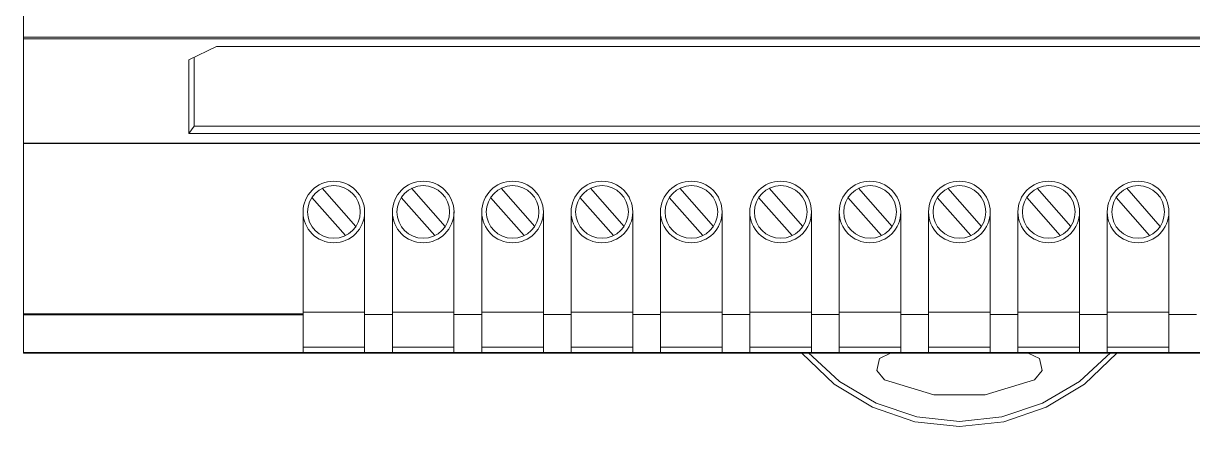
# Model space of a CAD drawing. Extents: x 315347 to 315947, y 326878 to 327778.
# Drawn here: x 315444.7 to 315512.1, y 327164.3 to 327187.6 of the extents above; entities that cross this region are included whole.
import ezdxf

# ---------------------------------------------------------------- set-up
doc = ezdxf.new("R2010")
doc.units = 0
doc.header["$MEASUREMENT"] = 0

# ---------------------------------------------------------------- blocks, each defined once
blk = doc.blocks.new('Manufacturer光辉PartName电源监控Series宽度108ShellFrameLimitingCurrentRemarkPartTypeMinCurrent0MaxCurrent0PolesMinPower0MaxPower0LibType2DelFlgfalseUpdateDate')
at = {"color": 0, "lineweight": 0, "transparency": 33554687}
blk.add_lwpolyline([(-54, 45), (54, 45), (54, -45), (-54, -45)], close=True, dxfattribs=at)
for points in [[(-54, -26.752), (54, -26.752)], [(-54, -26.842), (54, -26.842)], [(-44.453, -28.066), (-42.85, -27.297)], [(-42.85, -27.297), (44.453, -27.297)], [(-44.453, -32.308), (-44.453, -28.066)], [(-44.148, -31.897), (-44.148, -27.914)], [(-44.148, -31.897), (-44.453, -32.308)], [(44.453, -32.308), (-44.453, -32.308)], [(44.149, -31.897), (-44.148, -31.897)], [(54, -32.879), (-54, -32.879)], [(54, -32.889), (-54, -32.889)], [(-34.813, -37.676), (-36.755, -35.479)], [(-29.658, -37.676), (-31.6, -35.479)], [(-24.502, -37.676), (-26.444, -35.479)], [(-19.347, -37.676), (-21.289, -35.479)], [(-14.191, -37.676), (-16.125, -35.479)], [(-9.036, -37.676), (-10.969, -35.479)], [(-3.88, -37.676), (-5.814, -35.479)], [(1.275, -37.676), (-0.658, -35.479)], [(6.431, -37.676), (4.497, -35.479)], [(11.586, -37.676), (9.653, -35.479)], [(-37.364, -36.015), (-35.422, -38.212)], [(-32.208, -36.015), (-30.266, -38.212)], [(-27.053, -36.015), (-25.111, -38.212)], [(-21.897, -36.015), (-19.955, -38.212)], [(-16.742, -36.015), (-14.8, -38.212)], [(-11.586, -36.015), (-9.644, -38.212)], [(-6.431, -36.015), (-4.489, -38.212)], [(-1.275, -36.015), (0.667, -38.212)], [(3.889, -36.015), (5.822, -38.212)], [(9.044, -36.015), (10.978, -38.212)], [(-37.866, -44.956), (-37.866, -36.845)], [(-34.312, -44.956), (-34.312, -36.845)], [(-32.71, -44.956), (-32.71, -36.845)], [(-29.157, -44.956), (-29.157, -36.845)], [(-27.555, -44.956), (-27.555, -36.845)], [(-24.001, -44.956), (-24.001, -36.845)], [(-22.399, -44.956), (-22.399, -36.845)], [(-18.846, -44.956), (-18.846, -36.845)], [(-17.244, -44.956), (-17.244, -36.845)], [(-13.69, -44.956), (-13.69, -36.845)], [(-12.088, -44.956), (-12.088, -36.845)], [(-8.534, -44.956), (-8.534, -36.845)], [(-6.933, -44.956), (-6.933, -36.845)], [(-3.378, -44.956), (-3.378, -36.845)], [(-1.777, -44.956), (-1.777, -36.845)], [(1.777, -44.956), (1.777, -36.845)], [(3.378, -44.956), (3.378, -36.845)], [(6.933, -44.956), (6.933, -36.845)], [(8.534, -44.956), (8.534, -36.845)], [(12.088, -44.956), (12.088, -36.845)], [(-54, -42.723), (-37.866, -42.723)], [(-54, -42.794), (-37.866, -42.794)], [(-37.866, -42.633), (-34.312, -42.633)], [(-32.71, -42.767), (-34.312, -42.767)], [(-32.71, -42.633), (-29.157, -42.633)], [(-27.555, -42.767), (-29.157, -42.767)], [(-27.555, -42.633), (-24.001, -42.633)], [(-22.399, -42.767), (-24.001, -42.767)], [(-22.399, -42.633), (-18.846, -42.633)], [(-17.244, -42.767), (-18.846, -42.767)], [(-17.244, -42.633), (-13.69, -42.633)], [(-12.088, -42.767), (-13.69, -42.767)], [(-12.088, -42.633), (-8.534, -42.633)], [(-6.933, -42.767), (-8.534, -42.767)], [(-6.933, -42.633), (-3.378, -42.633)], [(-1.777, -42.767), (-3.378, -42.767)], [(-1.777, -42.633), (1.777, -42.633)], [(3.378, -42.767), (1.777, -42.767)], [(3.378, -42.633), (6.933, -42.633)], [(8.534, -42.767), (6.933, -42.767)], [(8.534, -42.633), (12.088, -42.633)], [(13.691, -42.767), (12.088, -42.767)], [(-54, -44.956), (54, -44.956)], [(-37.866, -44.652), (-34.312, -44.652)], [(-32.71, -44.652), (-29.157, -44.652)], [(-27.555, -44.652), (-24.001, -44.652)], [(-22.399, -44.652), (-18.846, -44.652)], [(-17.244, -44.652), (-13.69, -44.652)], [(-12.088, -44.652), (-8.534, -44.652)], [(-9.08, -45), (-9.08, -44.956)], [(-9.08, -45), (-7.218, -46.787), (-5.007, -48.126), (-2.565, -48.957), (0.004, -49.243), (2.573, -48.957), (5.017, -48.126), (7.218, -46.787), (9.09, -45)], [(-8.722, -44.956), (-6.914, -46.635), (-4.793, -47.894), (-2.457, -48.671), (0.004, -48.939), (2.457, -48.671), (4.802, -47.894), (6.923, -46.635), (8.732, -44.956)], [(-6.933, -44.652), (-3.378, -44.652)], [(-3.979, -45), (-4.614, -45.313), (-4.766, -46.001), (-4.327, -46.545)], [(3.979, -45), (-3.979, -45)], [(-1.777, -44.652), (1.777, -44.652)], [(3.378, -44.652), (6.933, -44.652)], [(4.328, -46.545), (4.775, -46.001), (4.623, -45.313), (3.979, -45)], [(8.534, -44.652), (12.088, -44.652)], [(9.09, -44.956), (9.09, -45)], [(-4.327, -46.545), (-1.481, -47.412), (1.491, -47.412), (4.328, -46.545)]]:
    blk.add_lwpolyline(points, dxfattribs=at)
for centre, radius in [((-36.089, -36.846), 1.777), ((-30.933, -36.846), 1.777), ((-25.778, -36.846), 1.777), ((-20.622, -36.846), 1.777), ((-15.467, -36.846), 1.777), ((-10.311, -36.846), 1.777), ((-5.156, -36.846), 1.777), ((0, -36.846), 1.777), ((5.156, -36.846), 1.777), ((10.311, -36.846), 1.777), ((-36.084, -36.846), 1.52), ((-30.928, -36.846), 1.52), ((-25.773, -36.846), 1.52), ((-20.617, -36.846), 1.52), ((-15.462, -36.846), 1.52), ((-10.306, -36.846), 1.52), ((-5.151, -36.846), 1.52), ((0.005, -36.846), 1.52), ((5.16, -36.846), 1.52), ((10.316, -36.846), 1.52)]:
    blk.add_circle(centre, radius, dxfattribs=at)

msp = doc.modelspace()

# ---------------------------------------------------------------- block references
msp.add_blockref('Manufacturer光辉PartName电源监控Series宽度108ShellFrameLimitingCurrentRemarkPartTypeMinCurrent0MaxCurrent0PolesMinPower0MaxPower0LibType2DelFlgfalseUpdateDate', (315498.657, 327213.506))

doc.saveas('drawing.dxf')
